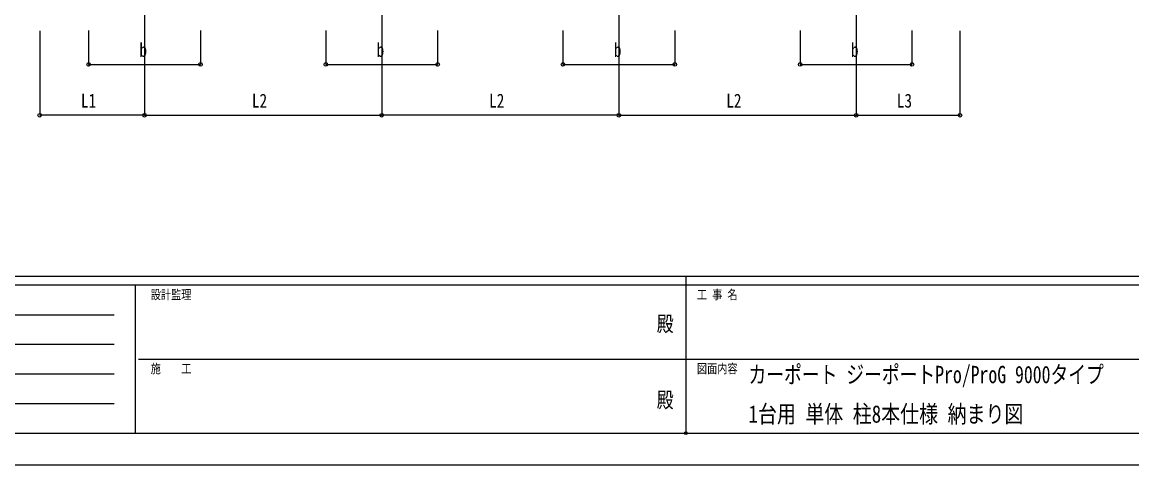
# Model space of a CAD drawing. Units: millimetres, scale not verified. Extents: x -10512 to 10512, y -7425 to 7425.
# Drawn here: x -3930 to 2620, y -7425 to -4808 of the extents above; entities that cross this region are included whole.
import ezdxf
from ezdxf.enums import TextEntityAlignment as Align

# ---------------------------------------------------------------- set-up
doc = ezdxf.new("R2010")
doc.units = ezdxf.units.MM
doc.header["$LTSCALE"] = 30
doc.header["$PDMODE"] = 32
doc.header["$PDSIZE"] = 15
for name, color, linetype in [('0-2_USER1', 3, 'Continuous'), ('0-3_YKK_12', 2, 'Continuous'), ('0-6_YKK_D', 6, 'Continuous'), ('0-7_YKK_ZWAK', 7, 'Continuous')]:
    doc.layers.add(name, color=color, linetype=linetype)
doc.styles.add('ＭＳ ゴシック', font='')
doc.styles.get('ＭＳ ゴシック').set_extended_font_data('MS Gothic')

msp = doc.modelspace()

# ---------------------------------------------------------------- linework, layer by layer
at = {"layer": '0-3_YKK_12'}
for p, q in [((-3207.45, -4508.5), (-3207.45, -5008.5)), ((-1807.45, -4508.5), (-1807.45, -5008.5)), ((-407.45, -4508.5), (-407.45, -5008.5)), ((992.55, -4508.5), (992.55, -5008.5))]:
    msp.add_line(p, q, dxfattribs=at)
at = {"layer": '0-6_YKK_D'}
for p, q in [((-3826.15, -4859.5), (-3826.15, -5359.5)), ((-3537.45, -4858.5), (-3537.45, -5059.5)), ((-3207.45, -4858.5), (-3207.45, -5359.5)), ((-3207.45, -4858.5), (-3207.45, -5359.5)), ((-2877.45, -4858.5), (-2877.45, -5059.5)), ((-2137.45, -4858.5), (-2137.45, -5059.5)), ((-1807.45, -4858.5), (-1807.45, -5359.5)), ((-1807.45, -4858.5), (-1807.45, -5359.5)), ((-1477.45, -4858.5), (-1477.45, -5059.5)), ((-737.45, -4858.5), (-737.45, -5059.5)), ((-407.45, -4858.5), (-407.45, -5359.5)), ((-407.45, -4858.5), (-407.45, -5359.5)), ((-77.45, -4858.5), (-77.45, -5059.5)), ((662.55, -4858.5), (662.55, -5059.5)), ((992.55, -4858.5), (992.55, -5359.5)), ((992.55, -4858.5), (992.55, -5359.5)), ((1322.55, -4858.5), (1322.55, -5059.5)), ((1605.7, -4859.5), (1605.7, -5359.5)), ((-3537.45, -5058.5), (-2877.45, -5058.5)), ((-2137.45, -5058.5), (-1477.45, -5058.5)), ((-737.45, -5058.5), (-77.45, -5058.5)), ((662.55, -5058.5), (1322.55, -5058.5)), ((-3207.45, -5358.5), (-3826.15, -5358.5)), ((-3207.45, -5358.5), (-1807.45, -5358.5)), ((-407.45, -5358.5), (-1807.45, -5358.5)), ((-407.45, -5358.5), (992.55, -5358.5)), ((992.55, -5358.5), (1605.7, -5358.5))]:
    msp.add_line(p, q, dxfattribs=at)
for centre in [(-3537.45, -5058.5), (-2877.45, -5058.5), (-2137.45, -5058.5), (-1477.45, -5058.5), (-737.45, -5058.5), (-77.45, -5058.5), (662.55, -5058.5), (1322.55, -5058.5), (-3826.15, -5358.5), (-3207.45, -5358.5), (-3207.45, -5358.5), (-1807.45, -5358.5), (-1807.45, -5358.5), (-407.45, -5358.5), (-407.45, -5358.5), (992.55, -5358.5), (992.55, -5358.5), (1605.7, -5358.5)]:
    msp.add_circle(centre, 10.62, dxfattribs=at)
at = {"layer": '0-7_YKK_ZWAK'}
for p, q in [((9737.55, -6312.5), (-9762.45, -6312.5)), ((-12.45, -6312.5), (-12.45, -7237.5)), ((-3262.45, -6362.5), (-9762.45, -6362.5)), ((-3262.45, -6362.5), (-3262.45, -7237.5)), ((-12.45, -6362.5), (-3262.45, -6362.5)), ((3237.55, -6362.5), (-12.45, -6362.5)), ((-9656.2, -6537.5), (-3387.45, -6537.5)), ((-9656.2, -6712.5), (-3387.45, -6712.5)), ((-3243.7, -6800), (-12.45, -6800)), ((-12.45, -6800), (3237.55, -6800)), ((-9656.2, -6887.5), (-3387.45, -6887.5)), ((-9656.2, -7062.5), (-3387.45, -7062.5)), ((-9762.45, -7237.5), (-3262.45, -7237.5)), ((-3262.45, -7237.5), (-12.45, -7237.5)), ((-12.45, -7237.5), (3237.55, -7237.5))]:
    msp.add_line(p, q, dxfattribs=at)
msp.add_lwpolyline([(-10512.5, -7425), (10512.5, -7425), (10512.5, 7425), (-10512.5, 7425)], close=True, dxfattribs=at)
msp.add_point((-12.45, -7237.5), dxfattribs=at)

# ---------------------------------------------------------------- texts
at = {"layer": '0-2_USER1', "style": 'ＭＳ ゴシック'}
for s, width, p in [('カーポート ジーポートPro/ProG 9000タイプ', 0.75, (357.69, -6973.17)), ('1台用 単体 柱8本仕様 納まり図', 0.8, (357.69, -7206.51))]:
    msp.add_text(s, height=102.6, dxfattribs=dict(at, width=width)).set_placement(p, align=Align.BOTTOM_LEFT)
at = {"layer": '0-6_YKK_D', "style": 'ＭＳ ゴシック', "width": 0.8}
for s, p in [('b', (-3237.45, -5038.5)), ('b', (-1837.45, -5038.5)), ('b', (-437.45, -5038.5)), ('b', (962.55, -5038.5)), ('L1', (-3582.8, -5338.5)), ('L2', (-2573.45, -5338.5)), ('L2', (-1173.45, -5338.5)), ('L2', (226.55, -5338.5)), ('L3', (1233.12, -5338.5))]:
    msp.add_text(s, height=82.48, dxfattribs=at).set_placement(p, align=Align.BOTTOM_LEFT)
at = {"layer": '0-7_YKK_ZWAK', "style": 'ＭＳ ゴシック', "width": 0.8}
for s, height, p in [('設計監理', 54.99, (-3170.78, -6462.5)), ('工 事 名', 54.99, (53.17, -6462.5)), ('殿', 91.64, (-184.17, -6664.58)), ('施\u3000\u3000工', 54.99, (-3170.78, -6900)), ('図面内容', 54.99, (53.17, -6900)), ('殿', 91.64, (-184.17, -7114.58))]:
    msp.add_text(s, height=height, dxfattribs=at).set_placement(p, align=Align.BOTTOM_LEFT)

doc.saveas('drawing.dxf')
